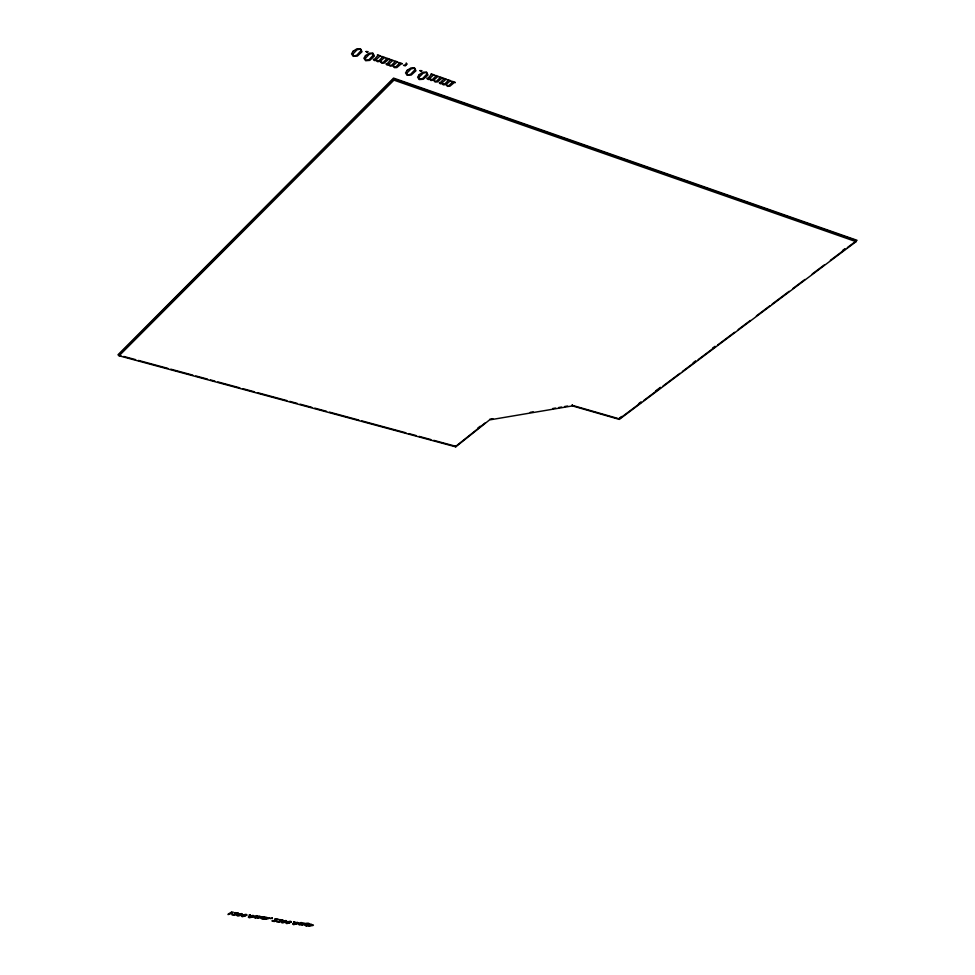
<?xml version="1.0" encoding="UTF-8"?>
<svg xmlns="http://www.w3.org/2000/svg" width="975" height="975" viewBox="0 0 975 975"><rect width="100%" height="100%" fill="white"/><g stroke="black" fill="none" stroke-linecap="round" stroke-linejoin="round"><path stroke-width="1.46" d="M393.827 78.902L119.048 354.656L119.084 355.778L455.727 446.855L489.535 419.92L572.41 405.905L619.308 419.396L856.062 241.654L855.855 240.508L393.827 78.902L393.949 80.133L119.084 355.778M477.762 428.147L480.09 426.282M485.16 422.918L455.812 446.306L433.778 440.347M621.599 416.496L619.174 418.324L619.308 419.396M638.588 403.735L641.026 401.907M655.59 390.975L660.441 387.319M693.213 362.7L695.638 360.884M712.628 348.112L715.065 346.283M842.51 250.538L844.935 248.723M619.308 418.86L641.148 402.456M643.573 400.64L660.55 387.879M662.976 386.063L679.965 373.303M682.39 371.487L695.736 361.469M698.161 359.641L715.138 346.893M717.563 345.065L734.553 332.317M738.185 329.574L750.323 320.47M756.393 315.912L769.726 305.894M772.163 304.066L789.141 291.318M792.785 288.588L804.911 279.472M812.187 274.012L824.326 264.895M830.383 260.337L844.947 249.405M847.372 247.589L857.074 240.301L393.559 78.097L117.926 354.851L120.863 355.643M262.738 916.939C260.471 918.499 249.624 918.474 255.682 915.842C261.58 914.648 250.246 920.29 258.18 916.232C263.993 915.123 252.866 920.51 260.703 916.622C270.684 917.792 260.971 916.537 263.067 918.779C265.785 918.852 264.859 916.256 267.479 917.682C262.324 920.473 268.344 917.378 269.941 918.06C267.503 919.644 256.986 919.559 262.909 916.963M307.064 923.861C304.566 925.263 293.987 925.409 299.971 922.752C305.943 921.533 294.377 927.128 302.421 923.13C308.197 922.082 296.985 927.335 304.895 923.52C316.217 921.631 299.471 929.102 309.502 924.239C315.388 923.118 304.029 928.444 311.963 924.629C318.837 925.848 298.801 926.993 306.991 923.898M489.864 419.177L492.85 418.677M530.217 412.352L533.203 411.84M552.63 408.549L555.628 408.05M558.614 407.538L561.6 407.038M564.586 406.526L567.584 406.027M123.801 356.448L135.549 359.629M138.487 360.421L167.871 368.367M170.808 369.172L192.843 375.131M195.78 375.923L207.541 379.104M210.478 379.909L214.89 381.091M217.827 381.895L239.862 387.855M242.799 388.647L254.548 391.828M257.485 392.633L286.869 400.579M289.807 401.371L297.156 403.37M300.093 404.162L311.842 407.343M314.779 408.135L326.54 411.316M329.477 412.108L358.849 420.067M361.786 420.859L405.868 432.79M408.805 433.582L416.142 435.569M419.092 436.373L430.84 439.554M572.069 405.271L617.87 418.446M393.949 80.133L856.062 241.654M572.276 404.832L572.41 405.905M455.617 445.794L455.727 446.855M232.367 914.282L235.133 914.635L234.78 912.576L238.436 913.148L235.28 912.99L236.06 914.282L234.536 915.293L232.062 914.94L232.367 914.282M272.415 920.51L275.133 920.863L274.865 918.828L278.46 919.401L275.34 919.242L276.059 920.51L274.511 921.509L272.086 921.168L272.415 920.51M277.022 921.229L279.74 921.582L279.472 919.547L283.067 920.108L279.947 919.961L280.666 921.229L279.118 922.228L276.693 921.887L277.022 921.229M366.1 51.529L367.246 52.516L368.099 51.651L366.1 51.529M419.969 70.59L421.066 71.553L421.931 70.7L419.969 70.59M406.843 64.082L405.283 65.886L403.577 65.362L406.051 64.789L406.258 62.973L406.843 64.082M377.983 55.453L374.29 59.451C371.585 58.244 375.18 62.242 375.765 59.938L377.471 61.681L380.116 61.364L381.786 63.204L384.187 63.107L388.623 59.28C392.742 60.109 383.845 56.782 386.831 58.671L383.273 62.363L381.676 62.4L380.567 61.12L384.15 57.781C388.55 58.597 379.397 55.1 382.407 57.172L378.982 60.73L377.337 60.864L376.192 59.585L379.848 56.136C383.967 57.013 375.095 53.735 377.983 55.453M390.707 59.95L387.002 63.936C384.308 62.729 387.879 66.714 388.464 64.411L390.158 66.154L392.803 65.837L394.448 67.665L396.849 67.567L401.298 63.753C405.393 64.582 396.545 61.279 399.506 63.156L395.935 66.824L394.351 66.861L393.254 65.593L396.849 62.266C401.225 63.082 392.121 59.609 395.107 61.657L391.67 65.203L390.037 65.337L388.891 64.07L392.559 60.645C396.667 61.51 387.843 58.256 390.707 59.95M249.308 915.037L250.404 915.037L249.308 915.037M431.572 74.417L427.818 78.329C425.173 77.147 428.659 81.059 429.256 78.792L430.901 80.511L433.509 80.194L435.106 81.998L437.482 81.9L441.967 78.146C446.002 78.963 437.324 75.709 440.212 77.549L436.593 81.169L435.021 81.205L433.972 79.95L437.592 76.684C441.907 77.488 432.985 74.063 435.886 76.087L432.413 79.584L430.036 79.207L429.695 78.451L433.388 75.087C437.434 75.94 428.768 72.735 431.572 74.417M443.991 78.804L440.237 82.704C437.592 81.534 441.066 85.422 441.663 83.167L443.284 84.874L445.892 84.569L447.464 86.348L449.828 86.251L454.326 82.522C458.347 83.326 449.719 80.096 452.583 81.924L448.951 85.532L447.391 85.556L446.343 84.313L449.987 81.059C454.277 81.863 445.404 78.463 448.293 80.474L444.795 83.947L442.431 83.57L442.089 82.826L445.807 79.475C449.828 80.328 441.212 77.147 443.991 78.804M293.707 921.972L294.803 921.96L293.707 921.972M272.366 918.084L270.599 918.535L272.366 918.084M353.121 51.236L351.536 53.905L353.267 56.343L357.398 56.05L362.03 51.712L360.494 48.75L356.935 48.799L353.121 51.236M365.503 55.599L363.907 58.256L365.613 60.694L369.732 60.401L374.376 56.075L372.877 53.125L369.33 53.174L365.503 55.599M407.184 70.31L405.539 72.918L407.172 75.307L411.267 75.014L415.947 70.761L414.521 67.872L411.011 67.921L407.184 70.31M419.262 74.575L417.617 77.171L419.226 79.548L423.308 79.255L428.001 75.026L426.599 72.15L423.101 72.199L419.262 74.575M231.465 912.198C220.716 917.938 238.656 911.113 231.465 912.198M361.091 50.542L356.789 55.234L353.498 56.038L353.072 53.869L357.033 49.786L360.299 49.091L361.091 50.542M373.449 54.917L369.123 59.585L365.857 60.389L365.442 58.232L369.403 54.161L372.669 53.467L373.449 54.917M415.058 69.627L410.682 74.222L407.428 75.002L407.062 72.893L411.072 68.884L414.326 68.201L415.058 69.627M427.111 73.893L422.723 78.463L419.482 79.243L419.128 77.135L423.15 73.162L426.392 72.479L427.111 73.893M237.425 914.465L236.632 915.293L237.681 916L242.373 914.44L241.434 913.575L237.425 914.465M242.105 915.184L241.312 916.025L242.348 916.732L247.053 915.172L246.102 914.306L242.105 915.184M249.1 916.281L248.308 917.109L249.332 917.816L254.036 916.256L253.11 915.391L249.1 916.281M282.007 921.399L281.19 922.228L282.189 922.923L286.894 921.375L285.992 920.534L282.007 921.399M286.589 922.118L285.772 922.935L286.772 923.63L291.476 922.094L290.587 921.241L286.589 922.118M293.463 923.191L292.634 924.007L293.621 924.702L298.338 923.167L297.448 922.313L293.463 923.191M241.812 914.099L239.594 915.598L237.486 915.257L239.545 913.953L241.812 914.099M246.492 914.83L244.262 916.329L242.166 915.988L244.225 914.684L246.492 914.83M253.488 915.927L251.257 917.414L249.161 917.073L251.221 915.769L253.488 915.927M286.358 921.046L284.103 922.521L282.031 922.192L284.115 920.9L286.358 921.046M290.94 921.765L288.673 923.24L286.626 922.898L288.71 921.619L290.94 921.765M297.802 922.838L295.535 924.3L293.475 923.971L295.571 922.691L297.802 922.838"/></g></svg>
